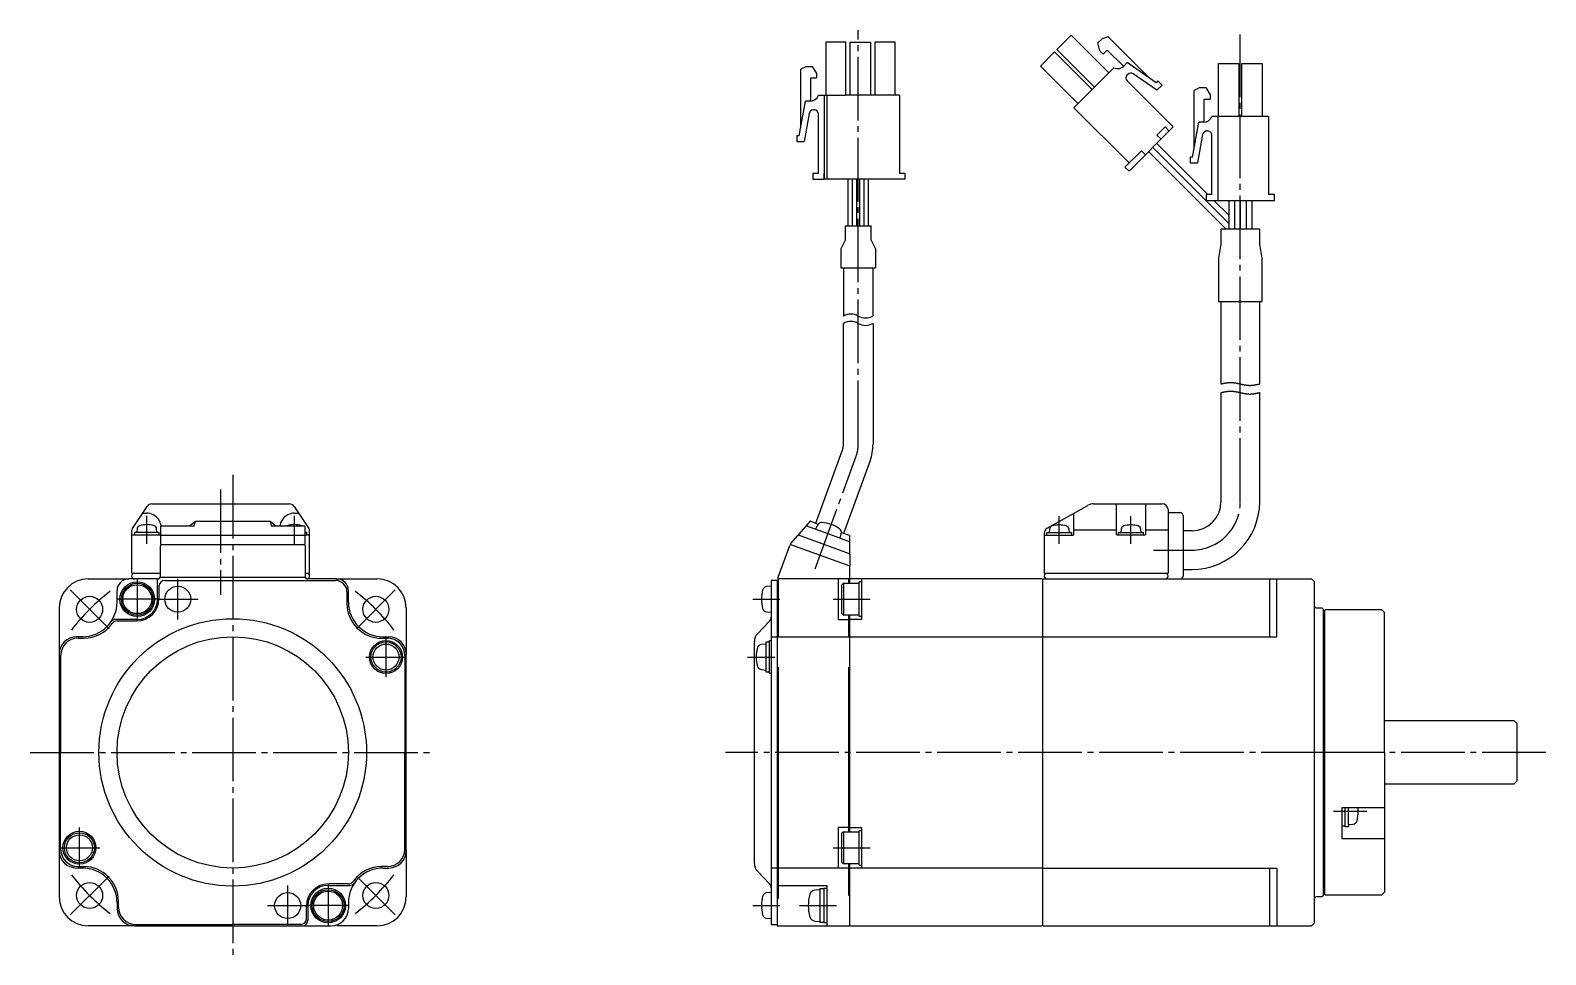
# Model space of a CAD drawing. Extents: x -194 to 221, y -168 to 144.
# Drawn here: x -193.7 to 68.3, y -36.5 to 123.4 of the extents above; entities that cross this region are included whole.
import ezdxf

# ---------------------------------------------------------------- set-up
doc = ezdxf.new("R2010")
doc.units = 0
doc.linetypes.add('DASH_CENTER', pattern=[14, 11, -1, 1, -1])
doc.layers.get('0').update_dxf_attribs({"linetype": 'CONTINUOUS'})

msp = doc.modelspace()

# ---------------------------------------------------------------- linework, layer by layer
at = {"color": 1, "linetype": 'DASH_CENTER'}
for p, q in [((-50.53, 51.83), (-50.53, 123.42)), ((15.52, 41.85), (15.52, 122.7)), ((-58.01, 30.23), (-50.9, 49.77)), ((-158.68, 46.5), (-158.68, -36.5)), ((-160.78, 44), (-160.78, 25.75)), ((-173.53, 34.6), (-173.53, 39.4)), ((-148.03, 39.4), (-148.03, 34.6)), ((-15.78, 34.6), (-15.78, 39.35)), ((-3.38, 34.6), (-3.38, 39.35)), ((0.52, 33.5), (7.17, 33.5)), ((-186.78, 26.61), (-180.07, 19.89)), ((-175.18, 28.6), (-175.18, 21.4)), ((-168.18, 21.5), (-168.18, 28.5)), ((-130.57, 26.61), (-137.29, 19.89)), ((-171.58, 25), (-178.78, 25)), ((-171.68, 25), (-164.68, 25)), ((-68.78, 25), (-64.08, 25)), ((-54.86, 25), (-48.48, 25)), ((-132.18, 11.5), (-132.18, 18.5)), ((-135.68, 15), (-128.68, 15)), ((-69.68, 15), (-64.98, 15)), ((-193.68, -1.5), (-123.68, -1.5)), ((30.12, -1.5), (-73.48, -1.5)), ((68.32, -1.5), (30.12, -1.5)), ((37.42, -11.75), (31.62, -11.75)), ((-185.18, -21.5), (-185.18, -14.5)), ((-188.68, -18), (-181.68, -18)), ((-54.86, -18), (-48.48, -18)), ((-180.07, -22.89), (-186.78, -29.61)), ((-137.29, -22.89), (-130.57, -29.61)), ((-149.18, -31.5), (-149.18, -24.5)), ((-142.18, -24.4), (-142.18, -31.6)), ((-152.68, -28), (-145.68, -28)), ((-138.58, -28), (-145.78, -28)), ((-68.78, -28), (-64.08, -28)), ((-60.68, -28), (-54.3, -28))]:
    msp.add_line(p, q, dxfattribs=at)
at = {"color": 7, "linetype": 'CONTINUOUS'}
for p, q in [((-52.66, 121.37), (-56.16, 121.37)), ((-56.16, 121.37), (-56.16, 112.17)), ((-52.66, 112.17), (-52.66, 121.37)), ((-51.91, 112.17), (-51.91, 121.37)), ((-51.91, 121.37), (-48.41, 121.37)), ((-48.41, 121.37), (-48.41, 112.17)), ((-47.66, 121.37), (-47.66, 112.17)), ((-44.16, 121.37), (-47.66, 121.37)), ((-44.16, 112.17), (-44.16, 121.37)), ((-13.72, 122.57), (-16.19, 120.09)), ((-7.21, 116.06), (-13.72, 122.57)), ((-9.09, 121.25), (-8.39, 121.96)), ((-8.74, 119.84), (-9.09, 121.25)), ((-7.33, 122.31), (-8.39, 121.96)), ((-7.33, 122.31), (-0.17, 115.15)), ((-16.58, 119.71), (-19.05, 117.23)), ((-10.07, 113.2), (-16.58, 119.71)), ((-16.19, 120.09), (-9.69, 113.59)), ((-8.21, 119.31), (-8.74, 119.84)), ((-8.21, 119.31), (-7.5, 120.01)), ((-7.5, 120.01), (-4.68, 117.19)), ((-59.49, 117.17), (-60.49, 116.67)), ((-60.49, 106.54), (-60.49, 116.67)), ((-59.49, 117.17), (-58.49, 117.17)), ((-58.49, 117.17), (-57.74, 115.92)), ((-57.74, 115.92), (-57.74, 115.17)), ((-19.05, 117.23), (-12.55, 110.73)), ((-13.26, 110.02), (-6.33, 116.95)), ((-4.03, 117.83), (-4.56, 117.3)), ((0.98, 114.36), (-4.03, 117.83)), ((-4.03, 115.71), (-3.94, 115.8)), ((1.1, 113.06), (-2.98, 115.89)), ((11.74, 108.5), (11.74, 117.7)), ((11.74, 117.7), (15.24, 117.7)), ((15.24, 117.7), (15.24, 108.5)), ((15.79, 108.5), (15.79, 117.7)), ((15.79, 117.7), (19.29, 117.7)), ((19.29, 117.7), (19.29, 108.5)), ((-58.74, 111.17), (-58.74, 115.17)), ((-58.74, 115.17), (-57.74, 115.17)), ((-4.03, 114.65), (3.93, 106.7)), ((1.28, 114.65), (0.98, 114.36)), ((1.1, 113.06), (1.98, 113.94)), ((1.98, 113.94), (1.28, 114.65)), ((8.53, 113.5), (7.53, 113)), ((7.53, 102.88), (7.53, 113)), ((8.53, 113.5), (9.53, 113.5)), ((9.53, 113.5), (10.28, 112.25)), ((-60.74, 105.17), (-59.65, 111.17)), ((-58.91, 111.17), (-59.65, 111.17)), ((-57.41, 112.17), (-53.91, 112.17)), ((-56.41, 112.17), (-56.41, 97.67)), ((-55.91, 97.67), (-55.91, 112.17)), ((-53.91, 112.17), (-52.66, 112.17)), ((-51.91, 112.17), (-52.66, 112.17)), ((-48.41, 112.17), (-51.91, 112.17)), ((-43.41, 112.17), (-48.41, 112.17)), ((-43.41, 112.17), (-43.41, 98.67)), ((9.28, 111.5), (10.28, 111.5)), ((9.28, 107.5), (9.28, 111.5)), ((10.28, 112.25), (10.28, 111.5)), ((-59.02, 109.05), (-59.91, 104.17)), ((-58.28, 109.67), (-58.16, 109.67)), ((-57.41, 98.67), (-57.41, 108.92)), ((-3.71, 100.47), (-13.26, 110.02)), ((7.28, 101.5), (8.37, 107.5)), ((9.12, 107.5), (8.37, 107.5)), ((20.42, 108.5), (10.62, 108.5)), ((11.62, 108.5), (11.62, 94)), ((20.42, 108.5), (20.42, 95)), ((-60.74, 105.17), (-61.16, 105.17)), ((-61.16, 105.17), (-61.16, 104.17)), ((-3.71, 99.06), (3.93, 106.7)), ((1.1, 105.28), (2.51, 106.7)), ((1.1, 105.28), (1.81, 104.57)), ((2.51, 106.7), (3.22, 105.99)), ((2.51, 106.7), (3.22, 105.99)), ((9, 105.38), (8.12, 100.5)), ((9.74, 106), (9.87, 106)), ((10.62, 95), (10.62, 105.25)), ((-61.16, 104.17), (-59.91, 104.17)), ((-4.42, 99.77), (-1.59, 102.59)), ((-1.59, 102.59), (-0.88, 101.89)), ((-0.33, 102.44), (13.1, 89)), ((13.52, 90), (0.37, 103.14)), ((1.08, 103.85), (9.93, 95)), ((-4.42, 99.77), (-3.71, 99.06)), ((6.87, 101.5), (6.87, 100.5)), ((7.28, 101.5), (6.87, 101.5)), ((6.87, 100.5), (8.12, 100.5)), ((-58.41, 98.67), (-58.41, 97.67)), ((-57.41, 98.67), (-58.41, 98.67)), ((-58.41, 97.67), (-57.71, 97.67)), ((-57.71, 97.67), (-56.41, 97.67)), ((-56.41, 97.67), (-56.41, 98.67)), ((-56.41, 97.67), (-56.41, 97.67)), ((-42.41, 97.67), (-56.41, 97.67)), ((-52.28, 89.59), (-52.28, 97.67)), ((-51.53, 89.59), (-51.53, 97.67)), ((-50.78, 89.59), (-50.78, 97.67)), ((-50.28, 89.59), (-50.28, 97.67)), ((-49.53, 89.59), (-49.53, 97.67)), ((-48.78, 89.59), (-48.78, 97.67)), ((-42.41, 98.67), (-43.41, 98.67)), ((-42.41, 97.67), (-42.41, 98.67)), ((9.62, 95), (9.62, 94)), ((10.62, 95), (9.62, 95)), ((21.42, 95), (20.42, 95)), ((21.42, 94), (21.42, 95)), ((9.62, 94), (21.42, 94)), ((10.93, 94), (13.52, 91.41)), ((13.52, 94), (13.52, 89)), ((14.52, 94), (14.52, 89)), ((15.52, 94), (15.52, 89)), ((16.52, 94), (16.52, 89)), ((17.52, 94), (17.52, 89)), ((-52.78, 89.59), (-48.28, 89.59)), ((-52.78, 89.59), (-52.78, 87.09)), ((-48.28, 87.09), (-48.28, 89.59)), ((-52.78, 87.09), (-53.53, 85.59)), ((-48.28, 87.09), (-47.53, 85.59)), ((18.87, 89), (12.17, 89)), ((12.17, 89), (12.17, 86.43)), ((18.87, 86.43), (18.87, 89)), ((-53.53, 85.59), (-53.53, 82.34)), ((-47.53, 85.59), (-47.53, 82.34)), ((12.17, 86.43), (11.72, 84)), ((11.72, 84), (11.72, 76.5)), ((19.32, 84), (18.87, 86.43)), ((19.32, 76.5), (19.32, 84)), ((-53.53, 82.34), (-47.53, 82.34)), ((-53.08, 82.34), (-53.08, 73.99)), ((-47.98, 73.99), (-47.98, 82.34)), ((11.72, 76.5), (19.32, 76.5)), ((12.17, 76.5), (12.17, 62.25)), ((18.87, 62.25), (18.87, 76.5)), ((-53.08, 51.83), (-53.08, 72.71)), ((-47.98, 72.71), (-47.98, 51.83)), ((12.17, 60.75), (12.17, 41.85)), ((18.87, 41.85), (18.87, 60.75)), ((-57.84, 38.15), (-53.29, 50.65)), ((-53.05, 36.41), (-48.5, 48.9)), ((-176.01, 37.25), (-173.47, 41.05)), ((-174.26, 39.87), (-173.53, 39.87)), ((-172.64, 41.5), (-171.03, 41.5)), ((-171.03, 41.5), (-160.78, 41.5)), ((-160.78, 41.5), (-150.53, 41.5)), ((-150.53, 41.5), (-148.91, 41.5)), ((-148.08, 41.05), (-145.54, 37.25)), ((-148.03, 39.87), (-147.29, 39.87)), ((-17.87, 37.29), (-10.84, 41.24)), ((-13.28, 36.2), (-13.28, 39.87)), ((-9.86, 41.5), (2.02, 41.5)), ((-5.88, 36.2), (-5.88, 41.5)), ((-0.88, 41.5), (-0.88, 36.2)), ((3.02, 40.5), (3.02, 29.5)), ((3.12, 40), (5.12, 40)), ((5.62, 39.5), (5.62, 29)), ((-176.18, 36.7), (-176.18, 36.1)), ((-175.22, 37.19), (-175.28, 36.6)), ((-171.78, 36.6), (-171.83, 37.19)), ((-171.18, 37.51), (-171.18, 36.09)), ((-170.98, 37.71), (-165.35, 37.71)), ((-166.14, 37.71), (-165.14, 38.53)), ((-165.35, 37.71), (-165.14, 38.53)), ((-165.14, 38.53), (-152.21, 38.53)), ((-152.21, 38.53), (-152.01, 37.71)), ((-152.21, 38.53), (-151.22, 37.71)), ((-152.01, 37.71), (-146.38, 37.71)), ((-146.18, 36.09), (-146.18, 37.51)), ((-145.38, 36.1), (-145.38, 36.7)), ((-59.6, 37.66), (-60.84, 36.19)), ((-58.92, 38.47), (-59.6, 37.66)), ((-59.49, 37.69), (-55.78, 36.34)), ((-58.81, 38.5), (-57.45, 38.01)), ((-57.57, 37.82), (-57.9, 37.11)), ((-17.48, 37.14), (-17.53, 36.55)), ((-14.03, 36.55), (-14.09, 37.14)), ((-13.28, 37), (-5.88, 37)), ((-5.08, 37.14), (-5.13, 36.55)), ((-1.63, 36.55), (-1.69, 37.14)), ((-0.88, 37), (3.02, 37)), ((7.17, 36.85), (5.62, 36.85)), ((-176.18, 36.1), (-176.18, 29.6)), ((-171.18, 36.1), (-176.08, 36.1)), ((-175.68, 36.6), (-173.53, 36.6)), ((-175.68, 36.6), (-175.68, 36.1)), ((-173.53, 36.6), (-171.38, 36.6)), ((-171.38, 36.1), (-171.38, 36.6)), ((-171.18, 36.09), (-146.18, 36.09)), ((-171.18, 35.89), (-171.18, 34.46)), ((-171.18, 34.46), (-146.18, 34.46)), ((-171.18, 29), (-171.18, 34.26)), ((-146.18, 36.6), (-145.88, 36.6)), ((-145.48, 36.1), (-146.18, 36.1)), ((-146.18, 34.46), (-146.18, 35.89)), ((-146.18, 34.26), (-146.18, 29)), ((-145.88, 36.1), (-145.88, 36.6)), ((-145.38, 29.6), (-145.38, 36.1)), ((-64.38, 28.79), (-62.39, 34.27)), ((-62.23, 34.57), (-61, 36.04)), ((-52.12, 30.75), (-62.19, 34.41)), ((-52.05, 32.85), (-60.89, 36.07)), ((-55.78, 36.34), (-52.08, 34.99)), ((-53.67, 35.57), (-53.47, 36.33)), ((-53.44, 36.55), (-52.08, 36.06)), ((-52.01, 34.9), (-52.01, 35.96)), ((-52.01, 32.98), (-52.01, 34.9)), ((-18.38, 36.42), (-18.38, 29.5)), ((-18.38, 36.1), (-13.38, 36.1)), ((-17.93, 36.1), (-17.93, 36.55)), ((-17.93, 36.55), (-13.63, 36.55)), ((-13.63, 36.1), (-13.63, 36.55)), ((-0.98, 36.1), (-5.78, 36.1)), ((-5.53, 36.55), (-1.23, 36.55)), ((-5.53, 36.1), (-5.53, 36.55)), ((-1.23, 36.1), (-1.23, 36.55)), ((-51.98, 32.76), (-51.98, 30.84)), ((-176.08, 29.5), (-171.18, 29.5)), ((-146.18, 29.5), (-145.48, 29.5)), ((-51.98, 28.5), (-51.98, 30.56)), ((-18.38, 29.5), (3.02, 29.5)), ((5.62, 30.15), (7.17, 30.15)), ((-183.68, 28.5), (-176.68, 28.5)), ((-178.68, 24.5), (-178.68, 26.5)), ((-171.68, 28.5), (-176.68, 28.5)), ((-171.68, 25), (-171.68, 28.5)), ((-171.43, 27.25), (-171.43, 25.05)), ((-171.22, 28.79), (-146.13, 28.79)), ((-170.43, 28.25), (-158.68, 28.25)), ((-158.68, 28.25), (-140.93, 28.25)), ((-140.68, 28.5), (-145.68, 28.5)), ((-140.68, 28.5), (-133.68, 28.5)), ((-138.93, 26.25), (-138.93, 24.25)), ((-138.68, 24.5), (-138.68, 26.5)), ((-65.58, 27.25), (-66.37, 27.18)), ((-64.58, 28.25), (-65.58, 28.25)), ((-65.58, 28.25), (-65.58, -31.25)), ((-64.38, 28.25), (-64.58, 28.25)), ((-64.58, 28.25), (-64.58, -31.5)), ((-64.38, 28.5), (-64.38, 28.79)), ((-52.18, 28.5), (-64.38, 28.5)), ((-64.38, 28.5), (-64.38, 18.5)), ((-53.98, 28.5), (-53.98, 21.5)), ((-53.11, 27.75), (-53.36, 27.5)), ((-53.36, 22.5), (-53.36, 27.5)), ((-53.11, 27.75), (-50.36, 27.75)), ((-53.11, 27.75), (-53.11, 22.25)), ((-52.18, 28.5), (-51.98, 28.5)), ((-52.18, 27.75), (-52.18, 28.5)), ((-51.88, 28.5), (-51.98, 28.4)), ((-51.98, 28.5), (-51.98, 28.4)), ((-51.98, 27.75), (-51.98, 28.4)), ((-18.78, 28.5), (-51.88, 28.5)), ((-49.98, 28), (-50.36, 28)), ((-50.36, 22), (-50.36, 28)), ((-49.98, 28.5), (-49.98, 21.5)), ((-18.68, 28.4), (-18.78, 28.5)), ((-18.68, 28.4), (-18.58, 28.5)), ((-18.68, 28.4), (-18.68, -31.4)), ((-18.58, 28.5), (27.82, 28.5)), ((20.62, 18.5), (20.62, 28.5)), ((21.82, 18.5), (21.82, 28.5)), ((27.82, 28.5), (28.32, 28)), ((28.32, -31), (28.32, 28)), ((-188.68, 23.5), (-188.68, 15.5)), ((-175.18, 21.5), (-178.93, 21.5)), ((-178.68, 21.25), (-175.23, 21.25)), ((-128.68, 23.5), (-128.68, 15.5)), ((-67.92, 19.09), (-65.87, 21.21)), ((-66.37, 22.82), (-65.58, 22.75)), ((-53.98, 21.5), (-52.18, 21.5)), ((-53.36, 22.5), (-53.11, 22.25)), ((-50.36, 22.25), (-53.11, 22.25)), ((-52.18, 18.5), (-52.18, 22.25)), ((-51.98, -15.25), (-51.98, 22.25)), ((-49.98, 21.5), (-51.98, 21.5)), ((-49.98, 22), (-50.36, 22)), ((28.62, 23.5), (29.62, 23.5)), ((29.62, 23.5), (29.82, 23.3)), ((29.82, 23.3), (29.82, -26.3)), ((30.02, 22.4), (30.12, 22.4)), ((30.12, 23.1), (30.22, 23.2)), ((30.12, -26.1), (30.12, 23.1)), ((30.22, 23.2), (39.92, 23.2)), ((39.92, 23.2), (40.42, 22.7)), ((40.42, -1.5), (40.42, 22.7)), ((-184.68, 18.5), (-185.68, 18.5)), ((-132.68, 18.5), (-131.68, 18.5)), ((-65.58, 18.5), (-64.58, 18.5)), ((-64.58, 18.5), (-51.98, 18.5)), ((-51.98, 18.5), (-18.68, 18.5)), ((-18.68, 18.5), (21.82, 18.5)), ((-185.43, 18.25), (-184.43, 18.25)), ((-132.93, 18.25), (-131.93, 18.25)), ((-68.48, -20.7), (-68.48, 17.7)), ((-66.48, 17.25), (-67.27, 17.18)), ((-66.48, 17.6), (-65.88, 17.6)), ((-66.48, 12.4), (-66.48, 17.6)), ((-65.88, 17.85), (-65.58, 17.85)), ((-65.88, 12.15), (-65.88, 17.85)), ((-188.68, 15.5), (-188.68, -18.5)), ((-188.43, 15.25), (-188.43, -1.5)), ((-128.93, 15.25), (-128.93, -1.5)), ((-128.68, -18.5), (-128.68, 15.5)), ((-64.58, 13.25), (-64.38, 13.25)), ((-64.38, 13.25), (-64.38, -26.75)), ((-52.18, -15.25), (-52.18, 13.25)), ((-52.18, 13.25), (-51.98, 13.25)), ((-67.27, 12.82), (-66.48, 12.75)), ((-65.88, 12.4), (-66.48, 12.4)), ((-65.58, 12.15), (-65.88, 12.15)), ((40.42, 4), (62.82, 4)), ((62.82, 4), (63.32, 3.5)), ((63.32, 3.5), (63.32, -6.5)), ((-188.43, -18.5), (-188.43, -1.5)), ((-128.93, -18.25), (-128.93, -1.5)), ((40.42, -1.5), (40.42, -25.7)), ((62.82, -7), (40.42, -7)), ((63.32, -6.5), (62.82, -7)), ((33.12, -11.04), (40.42, -11.04)), ((33.12, -16.46), (33.12, -11.04)), ((33.62, -14.4), (33.62, -11.04)), ((34.22, -14), (34.22, -11.04)), ((-52.18, -14.5), (-53.98, -14.5)), ((-53.98, -14.5), (-53.98, -21.5)), ((-53.11, -15.25), (-53.36, -15.5)), ((-53.36, -20.5), (-53.36, -15.5)), ((-53.11, -15.25), (-50.36, -15.25)), ((-53.11, -15.25), (-53.11, -20.75)), ((-51.98, -14.5), (-49.98, -14.5)), ((-50.36, -15), (-49.98, -15)), ((-50.36, -21), (-50.36, -15)), ((-49.98, -14.5), (-49.98, -21.5)), ((33.62, -14.25), (33.12, -14.25)), ((33.62, -14.4), (33.62, -14.25)), ((34.22, -14.4), (33.62, -14.4)), ((34.22, -14), (35, -13.93)), ((34.22, -14), (34.22, -14.4)), ((40.42, -16.46), (33.12, -16.46)), ((-188.68, -18.5), (-188.68, -26.5)), ((-128.68, -18.5), (-128.68, -26.5)), ((-53.36, -20.5), (-53.11, -20.75)), ((-50.36, -20.75), (-53.11, -20.75)), ((-52.18, -26.25), (-52.18, -20.75)), ((-51.98, -31.5), (-51.98, -20.75)), ((-184.68, -21.5), (-185.68, -21.5)), ((-185.43, -21.25), (-184.43, -21.25)), ((-131.93, -21.25), (-132.93, -21.25)), ((-132.68, -21.5), (-131.68, -21.5)), ((-65.87, -24.21), (-67.92, -22.09)), ((-64.58, -21.5), (-65.58, -21.5)), ((-52.18, -21.5), (-64.38, -21.5)), ((-18.68, -21.5), (-51.98, -21.5)), ((-50.36, -21), (-49.98, -21)), ((-18.68, -21.5), (21.82, -21.5)), ((20.62, -31.5), (20.62, -21.5)), ((21.82, -21.5), (21.82, -31.5)), ((-142.18, -24.5), (-138.42, -24.5)), ((-138.67, -24.25), (-142.13, -24.25)), ((-65.58, -25.75), (-66.37, -25.82)), ((-64.38, -24.5), (-55.98, -24.5)), ((-57.18, -25.25), (-58.03, -25.32)), ((-57.18, -25.05), (-57.18, -30.95)), ((-57.18, -25.05), (-56.48, -25.05)), ((-56.48, -25), (-55.98, -25)), ((-56.48, -25), (-56.48, -31)), ((-55.98, -24.5), (-55.98, -31.5)), ((30.02, -25.4), (30.12, -25.4)), ((30.22, -26.2), (30.12, -26.1)), ((40.42, -25.7), (39.92, -26.2)), ((-178.68, -27.5), (-178.68, -28.5)), ((-178.43, -28.25), (-178.43, -27.25)), ((-145.93, -30.25), (-145.93, -28.05)), ((-145.68, -28), (-145.68, -30.5)), ((-138.68, -27.5), (-138.68, -28.5)), ((-64.58, -26.75), (-64.38, -26.75)), ((-52.18, -26.25), (-51.98, -26.25)), ((29.62, -26.5), (28.62, -26.5)), ((29.82, -26.3), (29.62, -26.5)), ((39.92, -26.2), (30.22, -26.2)), ((-175.43, -31.25), (-158.68, -31.25)), ((-146.93, -31.25), (-158.68, -31.25)), ((-66.37, -30.18), (-65.58, -30.25)), ((-65.58, -31.25), (-64.58, -31.25)), ((-58.03, -30.68), (-57.18, -30.75)), ((-56.48, -30.95), (-57.18, -30.95)), ((-55.98, -31), (-56.48, -31)), ((-51.98, -31.4), (-51.88, -31.5)), ((-18.78, -31.5), (-18.68, -31.4)), ((-18.68, -31.4), (-18.58, -31.5)), ((27.82, -31.5), (28.32, -31)), ((-175.68, -31.5), (-183.68, -31.5)), ((-175.68, -31.5), (-141.68, -31.5)), ((-133.68, -31.5), (-140.68, -31.5)), ((-64.58, -31.5), (-55.98, -31.5)), ((-55.98, -31.5), (-51.98, -31.5)), ((-51.88, -31.5), (-18.78, -31.5)), ((-18.58, -31.5), (27.82, -31.5))]:
    msp.add_line(p, q, dxfattribs=at)
at = {"color": 2}
for points in [[(12.17, 62.25, 0), (12.2, 62.26, 0), (12.23, 62.26, 0), (12.26, 62.27, 0), (12.29, 62.28, 0), (12.32, 62.28, 0), (12.35, 62.29, 0), (12.38, 62.3, 0), (12.41, 62.3, 0), (12.44, 62.31, 0), (12.47, 62.32, 0), (12.5, 62.32, 0), (12.53, 62.33, 0), (12.56, 62.34, 0), (12.59, 62.34, 0), (12.62, 62.35, 0), (12.65, 62.35, 0), (12.68, 62.36, 0), (12.71, 62.37, 0), (12.74, 62.37, 0), (12.77, 62.38, 0), (12.8, 62.38, 0), (12.83, 62.39, 0), (12.86, 62.4, 0), (12.89, 62.4, 0), (12.92, 62.41, 0), (12.95, 62.41, 0), (12.98, 62.42, 0), (13.01, 62.42, 0), (13.04, 62.43, 0), (13.07, 62.43, 0), (13.1, 62.44, 0), (13.13, 62.44, 0), (13.16, 62.45, 0), (13.19, 62.45, 0), (13.22, 62.45, 0), (13.25, 62.46, 0), (13.28, 62.46, 0), (13.31, 62.47, 0), (13.34, 62.47, 0), (13.37, 62.47, 0), (13.4, 62.48, 0), (13.43, 62.48, 0), (13.46, 62.48, 0), (13.49, 62.48, 0), (13.52, 62.49, 0), (13.55, 62.49, 0), (13.58, 62.49, 0), (13.61, 62.49, 0), (13.64, 62.49, 0), (13.67, 62.5, 0), (13.7, 62.5, 0), (13.73, 62.5, 0), (13.76, 62.5, 0), (13.79, 62.5, 0), (13.82, 62.5, 0), (13.85, 62.5, 0), (13.88, 62.5, 0), (13.91, 62.5, 0), (13.94, 62.5, 0), (13.97, 62.5, 0), (14, 62.5, 0), (14.03, 62.5, 0), (14.06, 62.49, 0), (14.09, 62.49, 0), (14.12, 62.49, 0), (14.15, 62.49, 0), (14.18, 62.49, 0), (14.21, 62.48, 0), (14.24, 62.48, 0), (14.27, 62.48, 0), (14.3, 62.47, 0), (14.33, 62.47, 0), (14.36, 62.47, 0), (14.39, 62.46, 0), (14.42, 62.46, 0), (14.45, 62.46, 0), (14.48, 62.45, 0), (14.51, 62.45, 0), (14.54, 62.44, 0), (14.57, 62.44, 0), (14.6, 62.43, 0), (14.63, 62.43, 0), (14.66, 62.43, 0), (14.69, 62.42, 0), (14.72, 62.41, 0), (14.75, 62.41, 0), (14.78, 62.4, 0), (14.81, 62.4, 0), (14.84, 62.39, 0), (14.87, 62.39, 0), (14.9, 62.38, 0), (14.93, 62.38, 0), (14.96, 62.37, 0), (14.99, 62.36, 0), (15.02, 62.36, 0), (15.05, 62.35, 0), (15.08, 62.35, 0), (15.11, 62.34, 0), (15.14, 62.33, 0), (15.17, 62.33, 0), (15.2, 62.32, 0), (15.23, 62.31, 0), (15.26, 62.31, 0), (15.29, 62.3, 0), (15.32, 62.29, 0), (15.35, 62.29, 0), (15.38, 62.28, 0), (15.41, 62.27, 0), (15.44, 62.27, 0), (15.47, 62.26, 0), (15.5, 62.25, 0), (15.53, 62.25, 0), (15.56, 62.24, 0), (15.59, 62.23, 0), (15.62, 62.23, 0), (15.65, 62.22, 0), (15.68, 62.21, 0), (15.71, 62.21, 0), (15.74, 62.2, 0), (15.77, 62.19, 0), (15.8, 62.19, 0), (15.83, 62.18, 0), (15.86, 62.17, 0), (15.89, 62.17, 0), (15.92, 62.16, 0), (15.95, 62.15, 0), (15.98, 62.15, 0), (16.01, 62.14, 0), (16.04, 62.14, 0), (16.07, 62.13, 0), (16.1, 62.12, 0), (16.13, 62.12, 0), (16.16, 62.11, 0), (16.19, 62.11, 0), (16.22, 62.1, 0), (16.25, 62.1, 0), (16.28, 62.09, 0), (16.31, 62.09, 0), (16.34, 62.08, 0), (16.37, 62.08, 0), (16.4, 62.07, 0), (16.43, 62.07, 0), (16.46, 62.06, 0), (16.49, 62.06, 0), (16.52, 62.05, 0), (16.55, 62.05, 0), (16.58, 62.04, 0), (16.61, 62.04, 0), (16.64, 62.04, 0), (16.67, 62.03, 0), (16.7, 62.03, 0), (16.73, 62.03, 0), (16.76, 62.02, 0), (16.79, 62.02, 0), (16.82, 62.02, 0), (16.85, 62.01, 0), (16.88, 62.01, 0), (16.91, 62.01, 0), (16.94, 62.01, 0), (16.97, 62.01, 0), (17, 62, 0), (17.03, 62, 0), (17.06, 62, 0), (17.09, 62, 0), (17.12, 62, 0), (17.15, 62, 0), (17.18, 62, 0), (17.21, 62, 0), (17.24, 62, 0), (17.27, 62, 0), (17.3, 62, 0), (17.33, 62, 0), (17.36, 62, 0), (17.39, 62.01, 0), (17.42, 62.01, 0), (17.45, 62.01, 0), (17.48, 62.01, 0), (17.51, 62.01, 0), (17.54, 62.02, 0), (17.57, 62.02, 0), (17.6, 62.02, 0), (17.63, 62.02, 0), (17.66, 62.03, 0), (17.69, 62.03, 0), (17.72, 62.03, 0), (17.75, 62.04, 0), (17.78, 62.04, 0), (17.81, 62.05, 0), (17.84, 62.05, 0), (17.87, 62.05, 0), (17.9, 62.06, 0), (17.93, 62.06, 0), (17.96, 62.07, 0), (17.99, 62.07, 0), (18.02, 62.08, 0), (18.05, 62.08, 0), (18.08, 62.09, 0), (18.11, 62.09, 0), (18.14, 62.1, 0), (18.17, 62.1, 0), (18.2, 62.11, 0), (18.23, 62.12, 0), (18.26, 62.12, 0), (18.29, 62.13, 0), (18.32, 62.13, 0), (18.35, 62.14, 0), (18.38, 62.15, 0), (18.41, 62.15, 0), (18.45, 62.16, 0), (18.48, 62.16, 0), (18.5, 62.17, 0), (18.54, 62.18, 0), (18.57, 62.18, 0), (18.6, 62.19, 0), (18.63, 62.2, 0), (18.66, 62.2, 0), (18.69, 62.21, 0), (18.72, 62.22, 0), (18.75, 62.22, 0), (18.78, 62.23, 0), (18.81, 62.24, 0), (18.84, 62.24, 0), (18.87, 62.25, 0)], [(12.17, 60.75, 0), (12.2, 60.76, 0), (12.23, 60.76, 0), (12.26, 60.77, 0), (12.29, 60.78, 0), (12.32, 60.78, 0), (12.35, 60.79, 0), (12.38, 60.8, 0), (12.41, 60.8, 0), (12.44, 60.81, 0), (12.47, 60.82, 0), (12.5, 60.82, 0), (12.53, 60.83, 0), (12.56, 60.84, 0), (12.59, 60.84, 0), (12.62, 60.85, 0), (12.65, 60.85, 0), (12.68, 60.86, 0), (12.71, 60.87, 0), (12.74, 60.87, 0), (12.77, 60.88, 0), (12.8, 60.88, 0), (12.83, 60.89, 0), (12.86, 60.9, 0), (12.89, 60.9, 0), (12.92, 60.91, 0), (12.95, 60.91, 0), (12.98, 60.92, 0), (13.01, 60.92, 0), (13.04, 60.93, 0), (13.07, 60.93, 0), (13.1, 60.94, 0), (13.13, 60.94, 0), (13.16, 60.95, 0), (13.19, 60.95, 0), (13.22, 60.95, 0), (13.25, 60.96, 0), (13.28, 60.96, 0), (13.31, 60.97, 0), (13.34, 60.97, 0), (13.37, 60.97, 0), (13.4, 60.98, 0), (13.43, 60.98, 0), (13.46, 60.98, 0), (13.49, 60.98, 0), (13.52, 60.99, 0), (13.55, 60.99, 0), (13.58, 60.99, 0), (13.61, 60.99, 0), (13.64, 60.99, 0), (13.67, 61, 0), (13.7, 61, 0), (13.73, 61, 0), (13.76, 61, 0), (13.79, 61, 0), (13.82, 61, 0), (13.85, 61, 0), (13.88, 61, 0), (13.91, 61, 0), (13.94, 61, 0), (13.97, 61, 0), (14, 61, 0), (14.03, 61, 0), (14.06, 60.99, 0), (14.09, 60.99, 0), (14.12, 60.99, 0), (14.15, 60.99, 0), (14.18, 60.99, 0), (14.21, 60.98, 0), (14.24, 60.98, 0), (14.27, 60.98, 0), (14.3, 60.97, 0), (14.33, 60.97, 0), (14.36, 60.97, 0), (14.39, 60.96, 0), (14.42, 60.96, 0), (14.45, 60.96, 0), (14.48, 60.95, 0), (14.51, 60.95, 0), (14.54, 60.94, 0), (14.57, 60.94, 0), (14.6, 60.93, 0), (14.63, 60.93, 0), (14.66, 60.93, 0), (14.69, 60.92, 0), (14.72, 60.91, 0), (14.75, 60.91, 0), (14.78, 60.9, 0), (14.81, 60.9, 0), (14.84, 60.89, 0), (14.87, 60.89, 0), (14.9, 60.88, 0), (14.93, 60.88, 0), (14.96, 60.87, 0), (14.99, 60.86, 0), (15.02, 60.86, 0), (15.05, 60.85, 0), (15.08, 60.85, 0), (15.11, 60.84, 0), (15.14, 60.83, 0), (15.17, 60.83, 0), (15.2, 60.82, 0), (15.23, 60.81, 0), (15.26, 60.81, 0), (15.29, 60.8, 0), (15.32, 60.79, 0), (15.35, 60.79, 0), (15.38, 60.78, 0), (15.41, 60.77, 0), (15.44, 60.77, 0), (15.47, 60.76, 0), (15.5, 60.75, 0), (15.53, 60.75, 0), (15.56, 60.74, 0), (15.59, 60.73, 0), (15.62, 60.73, 0), (15.65, 60.72, 0), (15.68, 60.71, 0), (15.71, 60.71, 0), (15.74, 60.7, 0), (15.77, 60.69, 0), (15.8, 60.69, 0), (15.83, 60.68, 0), (15.86, 60.67, 0), (15.89, 60.67, 0), (15.92, 60.66, 0), (15.95, 60.65, 0), (15.98, 60.65, 0), (16.01, 60.64, 0), (16.04, 60.64, 0), (16.07, 60.63, 0), (16.1, 60.62, 0), (16.13, 60.62, 0), (16.16, 60.61, 0), (16.19, 60.61, 0), (16.22, 60.6, 0), (16.25, 60.6, 0), (16.28, 60.59, 0), (16.31, 60.59, 0), (16.34, 60.58, 0), (16.37, 60.58, 0), (16.4, 60.57, 0), (16.43, 60.57, 0), (16.46, 60.56, 0), (16.49, 60.56, 0), (16.52, 60.55, 0), (16.55, 60.55, 0), (16.58, 60.54, 0), (16.61, 60.54, 0), (16.64, 60.54, 0), (16.67, 60.53, 0), (16.7, 60.53, 0), (16.73, 60.53, 0), (16.76, 60.52, 0), (16.79, 60.52, 0), (16.82, 60.52, 0), (16.85, 60.51, 0), (16.88, 60.51, 0), (16.91, 60.51, 0), (16.94, 60.51, 0), (16.97, 60.51, 0), (17, 60.5, 0), (17.03, 60.5, 0), (17.06, 60.5, 0), (17.09, 60.5, 0), (17.12, 60.5, 0), (17.15, 60.5, 0), (17.18, 60.5, 0), (17.21, 60.5, 0), (17.24, 60.5, 0), (17.27, 60.5, 0), (17.3, 60.5, 0), (17.33, 60.5, 0), (17.36, 60.5, 0), (17.39, 60.51, 0), (17.42, 60.51, 0), (17.45, 60.51, 0), (17.48, 60.51, 0), (17.51, 60.51, 0), (17.54, 60.52, 0), (17.57, 60.52, 0), (17.6, 60.52, 0), (17.63, 60.52, 0), (17.66, 60.53, 0), (17.69, 60.53, 0), (17.72, 60.53, 0), (17.75, 60.54, 0), (17.78, 60.54, 0), (17.81, 60.55, 0), (17.84, 60.55, 0), (17.87, 60.55, 0), (17.9, 60.56, 0), (17.93, 60.56, 0), (17.96, 60.57, 0), (17.99, 60.57, 0), (18.02, 60.58, 0), (18.05, 60.58, 0), (18.08, 60.59, 0), (18.11, 60.59, 0), (18.14, 60.6, 0), (18.17, 60.6, 0), (18.2, 60.61, 0), (18.23, 60.62, 0), (18.26, 60.62, 0), (18.29, 60.63, 0), (18.32, 60.63, 0), (18.35, 60.64, 0), (18.38, 60.65, 0), (18.41, 60.65, 0), (18.45, 60.66, 0), (18.48, 60.66, 0), (18.5, 60.67, 0), (18.54, 60.68, 0), (18.57, 60.68, 0), (18.6, 60.69, 0), (18.63, 60.7, 0), (18.66, 60.7, 0), (18.69, 60.71, 0), (18.72, 60.72, 0), (18.75, 60.72, 0), (18.78, 60.73, 0), (18.81, 60.74, 0), (18.84, 60.74, 0), (18.87, 60.75, 0)]]:
    msp.add_polyline3d(points, dxfattribs=at)
at = {"color": 7, "linetype": 'CONTINUOUS'}
for centre, radius in [((-175.18, 25), 3), ((-175.18, 25), 2.75), ((-175.18, 25), 2.5), ((-168.18, 25), 2.25), ((-183.42, 23.25), 2.25), ((-133.93, 23.25), 2.25), ((-158.68, -1.5), 23.13), ((-158.68, -1.5), 20), ((-132.18, 15), 2.85), ((-132.18, 15), 2.6), ((-132.18, 15), 2.25), ((-185.18, -18), 2.85), ((-185.18, -18), 2.6), ((-185.18, -18), 2.25), ((-183.42, -26.25), 2.25), ((-149.18, -28), 2.25), ((-142.18, -28), 3), ((-142.18, -28), 2.75), ((-142.18, -28), 2.5), ((-133.93, -26.25), 2.25)]:
    msp.add_circle(centre, radius, dxfattribs=at)
for centre, radius, start, end in [((-5.69, 118.36), 1.55, 245.7532, 316.8667), ((-3.5, 115.18), 0.75, 135, 225), ((-3.41, 115.27), 0.75, 55.3048, 135), ((-58.86, 112.72), 1.55, 268.1333, 339.2468), ((-58.28, 108.92), 0.75, 90, 169.6952), ((-58.16, 108.92), 0.75, 0, 90), ((9.17, 109.05), 1.55, 268.1333, 339.2468), ((9.74, 105.25), 0.75, 90, 169.6952), ((9.87, 105.25), 0.75, 0, 90), ((-56.53, 51.83), 3.45, 340, 0), ((-56.53, 51.83), 8.55, 340, 0), ((-173.53, 37.37), 2.5, 84.2608, 90), ((-172.64, 40.5), 1, 90, 146.3099), ((-173.53, 37.37), 2.5, 27.6248, 84.2608), ((-148.03, 37.37), 2.5, 95.7392, 152.3752), ((-148.91, 40.5), 1, 33.6901, 90), ((-148.03, 37.37), 2.5, 90, 95.7392), ((-9.86, 39.5), 2, 90, 119.3578), ((2.02, 40.5), 1, 0, 90), ((3.12, 39.9), 0.1, 90, 180), ((5.12, 39.5), 0.5, 0, 90), ((7.17, 41.85), 11.7, 270, 0), ((7.17, 41.85), 5, 270, 0), ((-175.18, 36.7), 1, 146.3099, 180), ((-174.63, 37.14), 0.6, 106.3877, 175), ((-173.53, 33.4), 4.5, 90, 106.3877), ((-173.53, 33.4), 4.5, 73.6123, 90), ((-172.43, 37.14), 0.6, 5, 73.6123), ((-173.53, 37.37), 2.5, 7.6193, 27.6248), ((-170.98, 37.51), 0.2, 90, 180), ((-148.03, 37.37), 2.5, 152.3752, 172.0699), ((-148.03, 33.4), 4.5, 90, 106.546), ((-148.03, 33.4), 4.5, 73.6123, 90), ((-146.38, 37.51), 0.2, 0, 90), ((-146.38, 36.7), 1, 0, 33.6901), ((-59.53, 37.6), 0.1, 70, 139.8637), ((-58.84, 38.41), 0.1, 70, 139.8637), ((-56.84, 37.48), 0.8, 85.4427, 155), ((-57.26, 32.3), 6, 70, 85.4427), ((-57.26, 32.3), 6, 54.5573, 70), ((-54.24, 36.54), 0.8, 345, 54.5573), ((-17.38, 36.42), 1, 119.3578, 180), ((-16.88, 37.09), 0.6, 106.3877, 175), ((-15.78, 33.35), 4.5, 90, 106.3877), ((-15.78, 33.35), 4.5, 73.6123, 90), ((-14.68, 37.09), 0.6, 5, 73.6123), ((-4.48, 37.09), 0.6, 106.3877, 175), ((-3.38, 33.35), 4.5, 90, 106.3877), ((-3.38, 33.35), 4.5, 73.6123, 90), ((-2.28, 37.09), 0.6, 5, 73.6123), ((-176.08, 36), 0.1, 90, 180), ((-170.98, 35.89), 0.2, 90, 180), ((-170.98, 34.26), 0.2, 90, 180), ((-146.38, 35.89), 0.2, 0, 90), ((-146.38, 34.26), 0.2, 0, 90), ((-145.48, 36), 0.1, 0, 90), ((-62.2, 34.21), 0.2, 70, 160), ((-62.15, 34.51), 0.1, 140, 250), ((-60.92, 35.97), 0.1, 70, 140), ((-60.92, 35.97), 0.1, 70, 140), ((-60.76, 36.13), 0.1, 139.8637, 250), ((-52.11, 35.96), 0.1, 0.1363, 70), ((-52.11, 34.9), 0.1, 0.1363, 70), ((-13.38, 36.2), 0.1, 270, 0), ((-5.78, 36.2), 0.1, 180, 270), ((-0.98, 36.2), 0.1, 270, 0), ((-52.11, 32.98), 0.1, 250, 0.1363), ((-52.08, 32.76), 0.1, 0, 70), ((-176.08, 29.6), 0.1, 180, 270), ((-175.68, 29), 0.5, 90, 270), ((-171.68, 29), 0.5, 270, 0), ((-145.68, 29), 0.5, 180, 270), ((-145.88, 29), 0.5, 281.537, 90), ((-145.48, 29.6), 0.1, 270, 0), ((-52.08, 30.84), 0.1, 250, 360), ((-52.18, 30.56), 0.2, 0, 70), ((-17.88, 29), 0.5, 90, 270), ((2.52, 29), 0.5, 270, 90), ((5.12, 29), 0.5, 270, 0), ((-183.68, 23.5), 5, 90, 180), ((-176.68, 26.5), 2, 90, 180), ((-170.43, 27.25), 1, 90, 180), ((-140.93, 26.25), 2, 0, 90), ((-140.68, 26.5), 2, 0, 90), ((-133.68, 23.5), 5, 0, 90), ((-61.28, 25), 6, 164.5573, 180), ((-66.3, 26.38), 0.8, 95, 164.5573), ((-184.68, 24.5), 6, 270, 0), ((-175.23, 25.05), 3.8, 270, 360), ((-175.18, 25), 3.5, 270, 0), ((-132.93, 24.25), 6, 180, 270), ((-132.68, 24.5), 6, 180, 270), ((-61.28, 25), 6, 180, 195.4427), ((28.62, 23.8), 0.3, 180, 270), ((-178.93, 20.5), 1, 90, 145.1501), ((-178.68, 20.25), 1, 90, 145.1501), ((-66.3, 23.62), 0.8, 195.4427, 265), ((-66.58, 21.91), 1, 315.971, 0), ((30.02, 22.6), 0.2, 180, 270), ((-185.68, 15.5), 3, 90, 180), ((-184.43, 24.25), 6, 270, 325.1501), ((-131.68, 15.5), 3, 0, 90), ((-66.48, 17.7), 2, 135.971, 180), ((-185.43, 15.25), 3, 90, 180), ((-131.93, 15.25), 3, 0, 90), ((-62.18, 15), 6, 164.5573, 180), ((-67.2, 16.38), 0.8, 95, 164.5573), ((-62.18, 15), 6, 180, 195.4427), ((-67.2, 13.62), 0.8, 195.4427, 265), ((29.92, -11.75), 6, 344.5573, 0), ((29.92, -11.75), 6, 0, 6.7695), ((34.93, -13.13), 0.8, 275, 344.5573), ((-185.43, -18.25), 3, 180, 270), ((-131.93, -18.25), 3, 270, 0), ((-185.68, -18.5), 3, 180, 270), ((-131.68, -18.5), 3, 270, 0), ((-66.48, -20.7), 2, 180, 224.029), ((-184.68, -27.5), 6, 0, 90), ((-184.43, -27.25), 6, 0, 90), ((-132.68, -27.5), 6, 90, 180), ((-132.93, -27.25), 6, 90, 145.1501), ((-142.13, -28.05), 3.8, 90, 180), ((-142.18, -28), 3.5, 90, 180), ((-138.67, -23.25), 1, 270, 325.1501), ((-138.42, -23.5), 1, 270, 325.1501), ((-66.3, -26.62), 0.8, 95, 164.5573), ((-66.58, -24.91), 1, 360, 44.029), ((-52.18, -28), 7, 163.743, 180), ((-57.94, -26.32), 1, 95, 163.743), ((30.02, -25.6), 0.2, 90, 180), ((-183.68, -26.5), 5, 180, 270), ((-175.68, -28.5), 3, 180, 270), ((-175.43, -28.25), 3, 180, 270), ((-141.68, -28.5), 3, 270, 0), ((-133.68, -26.5), 5, 270, 0), ((-61.28, -28), 6, 164.5573, 180), ((-61.28, -28), 6, 180, 195.4427), ((-52.18, -28), 7, 180, 196.257), ((28.62, -26.8), 0.3, 90, 180), ((-146.93, -30.25), 1, 270, 0), ((-146.68, -30.5), 1, 270, 0), ((-66.3, -29.38), 0.8, 195.4427, 265), ((-57.94, -29.68), 1, 196.257, 265)]:
    msp.add_arc(centre, radius, start, end, dxfattribs=at)
at = {"color": 2, "linetype": 'CONTINUOUS'}
for centre, start, end in [((-51.81, 71.78), 60, 120), ((-49.26, 76.2), 240, 300), ((-51.81, 70.5), 60, 120), ((-49.26, 74.92), 240, 300)]:
    msp.add_arc(centre, 2.55, start, end, dxfattribs=at)
at = {"color": 1, "linetype": 'DASH_CENTER'}
for centre, radius, start, end in [((-56.53, 51.83), 6, 340, 0), ((7.17, 41.85), 8.35, 270, 0), ((-158.68, -1.5), 35, 127.2182, 142.7818), ((-158.68, -1.5), 35, 37.2182, 52.7818), ((-158.68, -1.5), 35, 217.2182, 232.7818), ((-158.68, -1.5), 35, 307.2182, 322.7818)]:
    msp.add_arc(centre, radius, start, end, dxfattribs=at)

doc.saveas('drawing.dxf')
